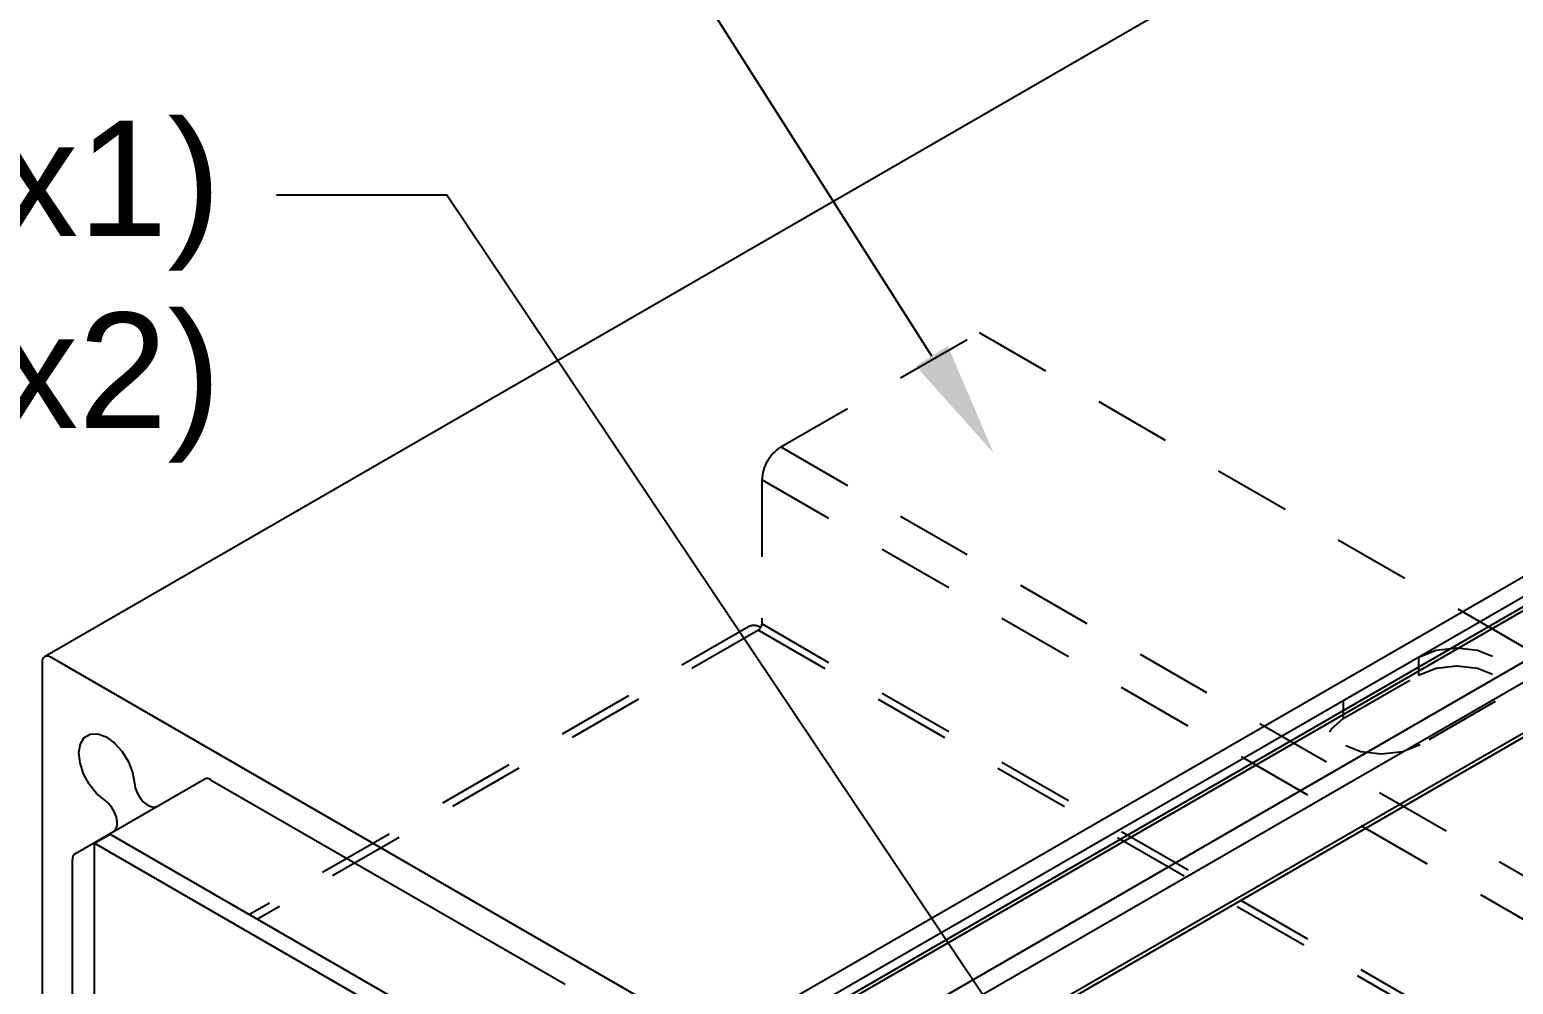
# Model space of a CAD drawing. Header units: inches. Extents: x -3.7 to 11.6, y -13.5 to 0.3.
# Drawn here: x 6.432 to 8.846, y -6.225 to -4.671 of the extents above; entities that cross this region are included whole.
import ezdxf
from ezdxf import colors
from ezdxf.entities.mleader import LeaderData, LeaderLine
from ezdxf.math import Vec2, Vec3

# ---------------------------------------------------------------- set-up
doc = ezdxf.new("R2010")
doc.units = ezdxf.units.IN
doc.header["$LTSCALE"] = 0.5
doc.header["$MEASUREMENT"] = 0
doc.linetypes.add('HIDDEN', pattern=[0.375, 0.25, -0.125])
for name, color, linetype in [('Brackets', 181, 'CONTINUOUS'), ('FAB DWG', 221, 'CONTINUOUS'), ('Housing', 150, 'CONTINUOUS')]:
    doc.layers.add(name, color=color, linetype=linetype)
doc.styles.add('LSAD_Standard', font='arial.ttf')

msp = doc.modelspace()

# ---------------------------------------------------------------- linework, layer by layer
at = {"layer": 'Brackets', "linetype": 'HIDDEN', "transparency": 16777216}
for p, q in [((7.6544, -5.3507), (7.9769, -5.1645)), ((7.9769, -5.1645), (10.2296, -6.4649)), ((7.6544, -5.3507), (9.9071, -6.6511)), ((9.876, -6.7049), (7.6234, -5.4044)), ((7.6234, -5.4044), (7.6234, -5.6389)), ((7.6014, -5.6433), (6.7897, -6.1119)), ((7.6177, -5.6487), (6.8025, -6.1193)), ((7.6177, -5.6487), (9.8704, -6.9492)), ((9.876, -6.9394), (7.6234, -5.6389)), ((8.5695, -5.7634), (8.6919, -5.6928)), ((8.6919, -5.6928), (8.6919, -5.7221)), ((8.5695, -5.7927), (8.6919, -5.7221)), ((8.5695, -5.7634), (8.5695, -5.7927)), ((8.817, -5.765), (8.6947, -5.8356))]:
    msp.add_line(p, q, dxfattribs=at)
at = {"layer": 'Brackets', "transparency": 16777216}
for p, q in [((6.5373, -5.9956), (6.5627, -5.9809)), ((6.5627, -5.9809), (7.3174, -6.4166)), ((6.5373, -5.9956), (8.79, -7.296)), ((6.5373, -6.2659), (6.5373, -5.9956))]:
    msp.add_line(p, q, dxfattribs=at)
at = {"layer": 'Brackets', "linetype": 'HIDDEN', "transparency": 16777216, "flags": 128}
for points in [[(8.6919, -5.6928), (8.7206, -5.6817), (8.7544, -5.6778), (8.7883, -5.6817), (8.817, -5.6928), (8.8362, -5.7093), (8.8429, -5.7289), (8.8362, -5.7484), (8.817, -5.765)], [(8.6919, -5.7221), (8.7206, -5.711), (8.7544, -5.7071), (8.7883, -5.711), (8.817, -5.7221), (8.8362, -5.7387), (8.8392, -5.7435)], [(8.6947, -5.8356), (8.666, -5.8467), (8.6321, -5.8506), (8.5982, -5.8467), (8.5695, -5.8356), (8.5503, -5.8191), (8.5436, -5.7995), (8.5503, -5.78), (8.5695, -5.7634)], [(8.5473, -5.8142), (8.5503, -5.8093), (8.5695, -5.7927)]]:
    msp.add_lwpolyline(points, dxfattribs=at)
at = {"layer": 'Brackets', "linetype": 'HIDDEN', "transparency": 16777216}
for centre, radius, start, end in [((7.6908, -5.4075), 0.0675, 122.6055, 177.3945), ((7.6104, -5.6628), 0.0214, 58.1762, 114.7307), ((7.6111, -5.6384), 0.0123, 302.6055, 357.3945)]:
    msp.add_arc(centre, radius, start, end, dxfattribs=at)
at = {"layer": 'Housing', "transparency": 16777216}
for p, q in [((9.0047, -4.2207), (6.456, -5.6921)), ((7.5503, -6.319), (9.9375, -4.941)), ((7.5644, -6.3435), (9.9549, -4.9635)), ((7.5603, -6.369), (9.967, -4.9796)), ((7.5644, -6.3599), (9.9635, -4.9749)), ((7.5012, -6.4867), (10.0091, -5.0389)), ((7.5154, -6.5112), (10.0248, -5.0625)), ((10.0628, -5.1235), (7.7671, -6.4491)), ((7.777, -6.4499), (10.0658, -5.1286)), ((7.5503, -6.319), (6.466, -5.6931)), ((6.4519, -5.7012), (6.4519, -6.9932)), ((6.5055, -6.0131), (6.7168, -5.8911)), ((6.7263, -5.8924), (7.3033, -6.2254)), ((6.5014, -6.6592), (6.5014, -6.0223))]:
    msp.add_line(p, q, dxfattribs=at)
at = {"layer": 'Housing', "transparency": 16777216, "flags": 128}
for points in [[(6.554, -5.9258), (6.5406, -5.9146), (6.5288, -5.8998), (6.5195, -5.8827), (6.5137, -5.865), (6.512, -5.8482), (6.5144, -5.834), (6.5207, -5.8236), (6.5304, -5.818), (6.5426, -5.8177), (6.5561, -5.8227), (6.5698, -5.8326), (6.5822, -5.8465), (6.5924, -5.863), (6.5993, -5.8807), (6.6024, -5.8979)], [(6.6024, -5.8979), (6.6037, -5.9057), (6.6067, -5.9138), (6.6111, -5.9214), (6.6166, -5.9281), (6.6227, -5.9331), (6.6289, -5.9362), (6.6347, -5.937), (6.6397, -5.9356)], [(6.568, -5.977), (6.5717, -5.9734), (6.5739, -5.9679), (6.5743, -5.961), (6.573, -5.9532), (6.57, -5.9451), (6.5656, -5.9375), (6.5601, -5.9309), (6.554, -5.9258)]]:
    msp.add_lwpolyline(points, dxfattribs=at)
at = {"layer": 'Housing', "transparency": 16777216}
for centre, radius, start, end in [((6.4605, -5.6998), 0.00873, 50.7967, 189.214), ((6.7205, -5.9005), 0.0101, 54.3815, 114.3139), ((6.5114, -6.0213), 0.0101, 125.6982, 185.6204)]:
    msp.add_arc(centre, radius, start, end, dxfattribs=at)

# ---------------------------------------------------------------- leaders
at = {"layer": 'FAB DWG', "ltscale": 0.5, "transparency": 16777216}
ml = msp.add_multileader_mtext('Standard', dxfattribs=at)
ml.set_content('\\A1;BK00365 (x1)\\PHW00814 (x2)', color=256, style='LSAD_Standard')
ml.set_leader_properties()
ml.build(insert=Vec2(0, 0))
ml.multileader.update_dxf_attribs({"text_left_attachment_type": 2, "dogleg_length": 0.36, "arrow_head_size": 0.1875})
ctx = ml.context
ctx.base_point, ctx.char_height, ctx.arrow_head_size, ctx.landing_gap_size, ctx.plane_origin = Vec3(5.1183, -4.3147), 0.1875, 0.1875, 0.09, Vec3(9.1834, 10.4754)
ctx.left_attachment, ctx.text_align_type = 2, 2
notes = []
notes.append((ctx, [(1, (1, 1, 0), (7.2337, -4.1553), (-1, 0), 0.2772, [(0, [(8.0007, -5.361)], 0, [])])]))
ctx.mtext.insert, ctx.mtext.width, ctx.mtext.defined_height, ctx.mtext.alignment, ctx.mtext.flow_direction = Vec3(6.8665, -4.034), 2.351815, 0.6491, 3, 5
ml = msp.add_multileader_mtext('Standard', dxfattribs=at)
ml.set_content('\\A1;HW00002 (x1)\\PHW63214 (x2)', color=256, style='LSAD_Standard')
ml.set_leader_properties()
ml.build(insert=Vec2(0, 0))
ml.multileader.update_dxf_attribs({"text_left_attachment_type": 2, "dogleg_length": 0.36, "arrow_head_size": 0.1875})
ctx = ml.context
ctx.base_point, ctx.char_height, ctx.arrow_head_size, ctx.landing_gap_size, ctx.plane_origin = Vec3(4.9952, -5.1004), 0.1875, 0.1875, 0.09, Vec3(7.4931, 11.8363)
ctx.left_attachment, ctx.text_align_type = 2, 2
notes.append((ctx, [(1, (1, 1, 0), (7.1106, -4.9409), (-1, 0), 0.2772, [(0, [(8.149, -6.49)], 0, [])])]))
ctx.mtext.insert, ctx.mtext.width, ctx.mtext.defined_height, ctx.mtext.alignment, ctx.mtext.flow_direction = Vec3(6.7434, -4.8196), 2.351815, 0.6491, 3, 5
for ctx, leaders in notes:
    for number, flags, end, landing, length, lines in leaders:
        leader = LeaderData()
        leader.index, (leader.has_last_leader_line, leader.has_dogleg_vector, leader.attachment_direction) = number, flags
        leader.last_leader_point, leader.dogleg_vector, leader.dogleg_length = Vec3(end), Vec3(landing), length
        for number, points, colour, breaks in lines:
            line = LeaderLine()
            line.index, line.vertices, line.color, line.breaks = number, Vec3.list(points), colors.encode_raw_color(colour), breaks
            leader.lines.append(line)
        ctx.leaders.append(leader)

doc.saveas('drawing.dxf')
